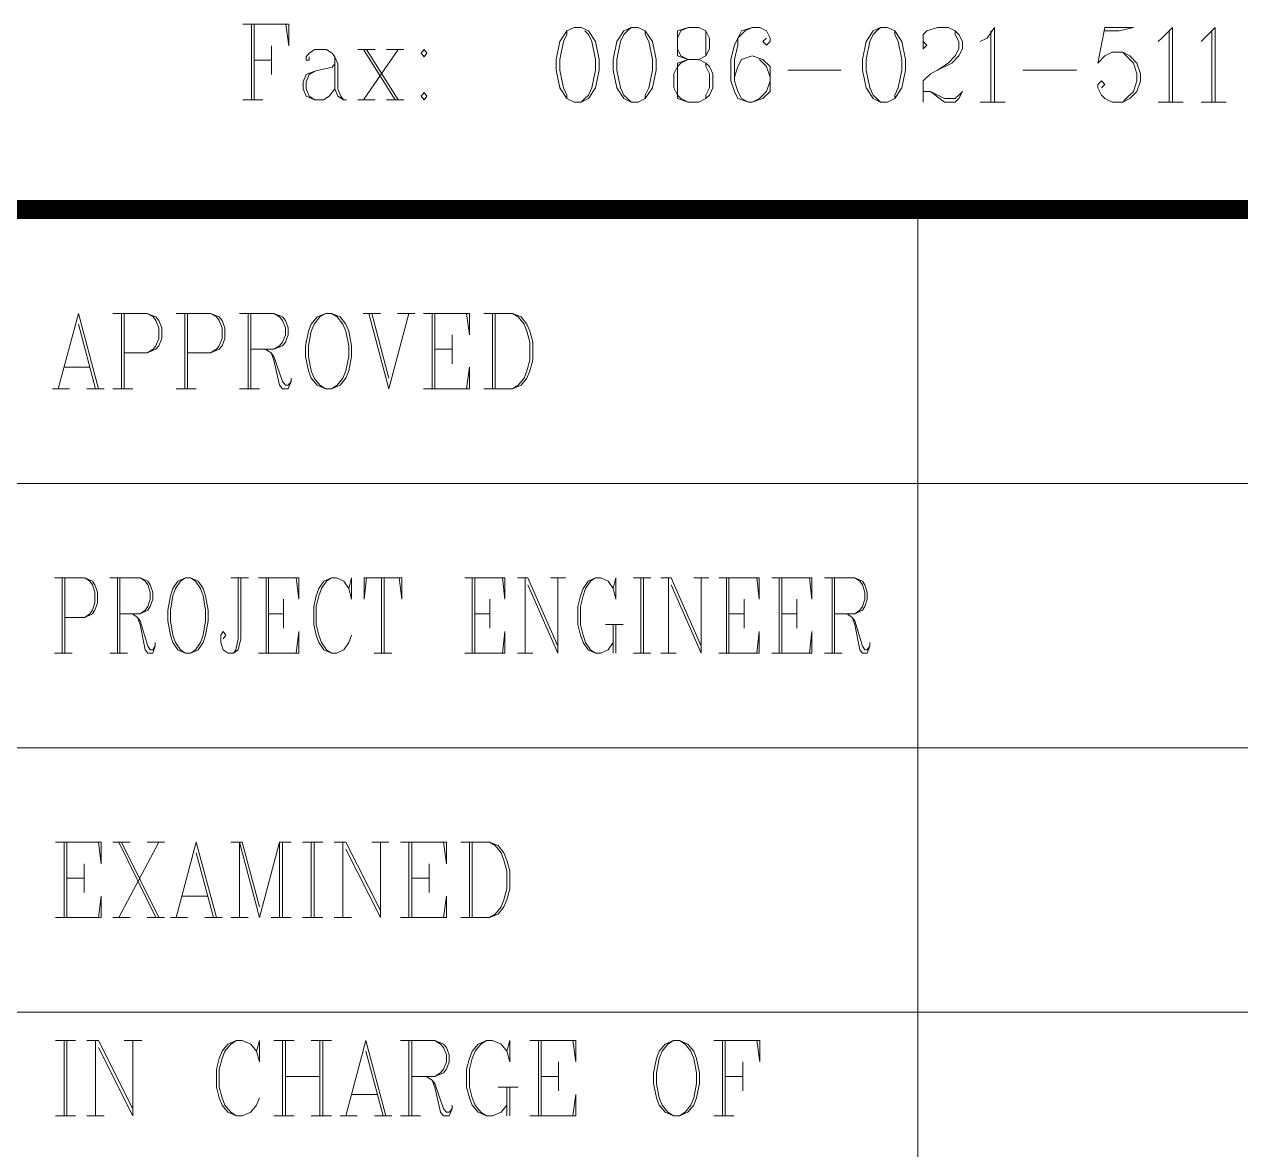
# Model space of a CAD drawing. Extents: x 1332633 to 1595679, y 264824 to 640777.
# Drawn here: x 1410067 to 1413288, y 282436 to 285415 of the extents above; entities that cross this region are included whole.
import ezdxf
from ezdxf.enums import TextEntityAlignment as Align

# ---------------------------------------------------------------- set-up
doc = ezdxf.new("R2010")
doc.units = 0
doc.header["$LTSCALE"] = 1000
doc.header["$MEASUREMENT"] = 0
doc.layers.get('0').update_dxf_attribs({"linetype": 'CONTINUOUS'})
doc.layers.add('_公共_图框', color=4, linetype='CONTINUOUS', lineweight=5)
doc.layers.add('hatch', color=251, linetype='CONTINUOUS')
doc.styles.add('图框文字', font='SIMKAI.TTF')

# ---------------------------------------------------------------- blocks, each defined once
blk = doc.blocks.new('tk22')
at = {"color": 4, "lineweight": 0}
for points in [[(-5110.5, 18107.3), (-5129.4, 18097.9), (-5148.3, 18069.6), (-5157.7, 18022.4), (-5157.7, 17994.1), (-5148.3, 17947), (-5129.4, 17918.7), (-5110.5, 17909.2), (-5091.7, 17909.2), (-5072.8, 17918.7), (-5053.9, 17947), (-5044.5, 17994.1), (-5044.5, 18022.4), (-5053.9, 18069.6), (-5072.8, 18097.9), (-5091.7, 18107.3), (-5110.5, 18107.3), (-5129.4, 18097.9), (-5129.4, 18088.5), (-5138.8, 18069.6), (-5148.3, 18022.4), (-5148.3, 17994.1), (-5138.8, 17947), (-5129.4, 17928.1), (-5129.4, 17918.7), (-5110.5, 17909.2)], [(-4959.6, 18107.3), (-4978.5, 18097.9), (-4997.3, 18069.6), (-5006.8, 18022.4), (-5006.8, 17994.1), (-4997.3, 17947), (-4978.5, 17918.7), (-4959.6, 17909.2), (-4940.7, 17909.2), (-4921.9, 17918.7), (-4903, 17947), (-4893.6, 17994.1), (-4893.6, 18022.4), (-4903, 18069.6), (-4921.9, 18097.9), (-4940.7, 18107.3), (-4959.6, 18107.3), (-4969, 18097.9), (-4978.5, 18088.5), (-4987.9, 18069.6), (-4997.3, 18022.4), (-4997.3, 17994.1), (-4987.9, 17947), (-4978.5, 17928.1), (-4969, 17918.7), (-4959.6, 17909.2)], [(-4808.7, 18107.3), (-4837, 18097.9), (-4837, 18079), (-4837, 18050.7), (-4837, 18031.9), (-4808.7, 18022.4), (-4780.4, 18022.4), (-4761.5, 18031.9), (-4752.1, 18050.7), (-4752.1, 18079), (-4761.5, 18097.9), (-4780.4, 18107.3), (-4808.7, 18107.3), (-4827.6, 18097.9), (-4837, 18079), (-4837, 18050.7), (-4827.6, 18031.9), (-4808.7, 18022.4)], [(-4780.4, 18022.4), (-4761.5, 18031.9), (-4761.5, 18050.7), (-4761.5, 18079), (-4761.5, 18097.9), (-4780.4, 18107.3)], [(-4601.2, 18079), (-4610.6, 18069.6), (-4601.2, 18060.2), (-4591.7, 18069.6), (-4591.7, 18079), (-4601.2, 18097.9), (-4620, 18107.3), (-4638.9, 18107.3), (-4667.2, 18097.9), (-4676.6, 18079), (-4686.1, 18060.2), (-4695.5, 18022.4), (-4695.5, 17965.8), (-4686.1, 17937.5), (-4676.6, 17918.7), (-4648.3, 17909.2), (-4638.9, 17909.2), (-4610.6, 17918.7), (-4591.7, 17937.5), (-4591.7, 17965.8), (-4591.7, 17975.3), (-4591.7, 18003.6), (-4610.6, 18022.4), (-4638.9, 18031.9), (-4667.2, 18022.4), (-4676.6, 18003.6), (-4686.1, 17975.3)], [(-4638.9, 18107.3), (-4657.8, 18097.9), (-4676.6, 18079), (-4676.6, 18060.2), (-4686.1, 18022.4), (-4686.1, 17965.8), (-4676.6, 17937.5), (-4667.2, 17918.7), (-4648.3, 17909.2)], [(-4299.3, 18107.3), (-4318.2, 18097.9), (-4337, 18069.6), (-4346.5, 18022.4), (-4346.5, 17994.1), (-4337, 17947), (-4318.2, 17918.7), (-4299.3, 17909.2), (-4280.4, 17909.2), (-4261.6, 17918.7), (-4242.7, 17947), (-4233.3, 17994.1), (-4233.3, 18022.4), (-4242.7, 18069.6), (-4261.6, 18097.9), (-4280.4, 18107.3), (-4299.3, 18107.3), (-4308.7, 18097.9), (-4318.2, 18088.5), (-4327.6, 18069.6), (-4337, 18022.4), (-4337, 17994.1), (-4327.6, 17947), (-4318.2, 17928.1), (-4308.7, 17918.7), (-4299.3, 17909.2)], [(-4186.1, 18069.6), (-4176.7, 18060.2), (-4186.1, 18050.7), (-4186.1, 18060.2), (-4186.1, 18069.6), (-4186.1, 18088.5), (-4176.7, 18097.9), (-4148.4, 18107.3), (-4120.1, 18107.3), (-4101.2, 18097.9), (-4091.8, 18088.5), (-4082.3, 18069.6), (-4082.3, 18050.7), (-4091.8, 18031.9), (-4110.6, 18013), (-4148.4, 17994.1), (-4167.2, 17984.7), (-4186.1, 17965.8), (-4186.1, 17937.5), (-4186.1, 17909.2)], [(-4120.1, 18107.3), (-4101.2, 18097.9), (-4101.2, 18088.5), (-4091.8, 18069.6), (-4091.8, 18050.7), (-4101.2, 18031.9), (-4120.1, 18013), (-4148.4, 17994.1)], [(-4035.2, 18069.6), (-4016.3, 18079), (-3997.4, 18107.3), (-3997.4, 17909.2)], [(-3705, 18107.3), (-3723.9, 18013), (-3705, 18031.9), (-3686.1, 18041.3), (-3657.8, 18041.3), (-3639, 18031.9), (-3620.1, 18013), (-3610.7, 17984.7), (-3610.7, 17965.8), (-3620.1, 17937.5), (-3639, 17918.7), (-3657.8, 17909.2), (-3686.1, 17909.2), (-3705, 17918.7), (-3714.4, 17928.1), (-3723.9, 17947), (-3723.9, 17956.4), (-3714.4, 17965.8), (-3705, 17956.4), (-3714.4, 17947)], [(-3705, 18097.9), (-3667.3, 18097.9), (-3629.5, 18107.3)], [(-3705, 18107.3), (-3629.5, 18107.3)], [(-3563.5, 18069.6), (-3554.1, 18079), (-3525.8, 18107.3), (-3525.8, 17909.2)], [(-3450.3, 18069.6), (-3440.9, 18079), (-3412.6, 18107.3), (-3412.6, 17909.2)], [(-5091.7, 17909.2), (-5082.2, 17918.7), (-5072.8, 17928.1), (-5063.4, 17947), (-5053.9, 17994.1), (-5053.9, 18022.4), (-5063.4, 18069.6), (-5072.8, 18088.5), (-5082.2, 18097.9)], [(-4940.7, 17909.2), (-4921.9, 17918.7), (-4921.9, 17928.1), (-4912.5, 17947), (-4903, 17994.1), (-4903, 18022.4), (-4912.5, 18069.6), (-4921.9, 18088.5), (-4921.9, 18097.9)], [(-4280.4, 17909.2), (-4261.6, 17918.7), (-4261.6, 17928.1), (-4252.1, 17947), (-4242.7, 17994.1), (-4242.7, 18022.4), (-4252.1, 18069.6), (-4261.6, 18088.5), (-4261.6, 18097.9)], [(-4006.9, 18097.9), (-4006.9, 17909.2)], [(-3535.2, 18097.9), (-3535.2, 17909.2)], [(-3422, 18097.9), (-3422, 17909.2)], [(-3657.8, 18041.3), (-3648.4, 18031.9), (-3629.5, 18013), (-3620.1, 17984.7), (-3620.1, 17965.8), (-3629.5, 17937.5), (-3648.4, 17918.7), (-3657.8, 17909.2)], [(-4808.7, 18022.4), (-4837, 18013), (-4837, 18003.6), (-4846.4, 17984.7), (-4846.4, 17947), (-4837, 17928.1), (-4837, 17918.7), (-4808.7, 17909.2), (-4780.4, 17909.2), (-4761.5, 17918.7), (-4752.1, 17928.1), (-4742.7, 17947), (-4742.7, 17984.7), (-4752.1, 18003.6), (-4761.5, 18013), (-4780.4, 18022.4)], [(-4808.7, 18022.4), (-4827.6, 18013), (-4837, 18003.6), (-4837, 17984.7), (-4837, 17947), (-4837, 17928.1), (-4827.6, 17918.7), (-4808.7, 17909.2)], [(-4780.4, 17909.2), (-4761.5, 17918.7), (-4761.5, 17928.1), (-4752.1, 17947), (-4752.1, 17984.7), (-4761.5, 18003.6), (-4761.5, 18013)], [(-4638.9, 17909.2), (-4620, 17918.7), (-4601.2, 17937.5), (-4591.7, 17965.8), (-4591.7, 17975.3), (-4601.2, 18003.6), (-4620, 18022.4)], [(-4544.6, 17994.1), (-4403.1, 17994.1)], [(-3922, 17994.1), (-3780.5, 17994.1)], [(-4186.1, 17928.1), (-4186.1, 17937.5), (-4167.2, 17937.5), (-4129.5, 17918.7), (-4101.2, 17918.7), (-4091.8, 17928.1), (-4082.3, 17937.5)], [(-4167.2, 17937.5), (-4129.5, 17909.2), (-4101.2, 17909.2), (-4091.8, 17918.7), (-4082.3, 17937.5)], [(-4035.2, 17909.2), (-3969.1, 17909.2)], [(-3563.5, 17909.2), (-3497.5, 17909.2)], [(-3450.3, 17909.2), (-3384.3, 17909.2)]]:
    blk.add_lwpolyline(points, dxfattribs=at)
at = {"layer": '_公共_图框'}
for p, q in [((-5987.5, 18115.4), (-5865.9, 18115.4)), ((-5964.6, 18115.4), (-5964.6, 17915.8)), ((-5957.3, 18115.4), (-5957.3, 17915.8)), ((-5865.9, 18058.2), (-5873.6, 18115.4)), ((-5865.9, 18115.4), (-5865.9, 18058.2)), ((-5911.6, 18058.2), (-5911.6, 17982.4)), ((-5820.1, 18029.7), (-5812.3, 18039.5)), ((-5812.3, 18039.5), (-5797.2, 18048.9)), ((-5797.2, 18048.9), (-5766.6, 18048.9)), ((-5766.6, 18048.9), (-5751.5, 18039.5)), ((-5751.5, 18039.5), (-5744.2, 18029.7)), ((-5682.9, 18048.9), (-5637.1, 18048.9)), ((-5667.8, 18048.9), (-5584.1, 17915.8)), ((-5576.3, 18048.9), (-5667.8, 17915.8)), ((-5660, 18048.9), (-5576.3, 17915.8)), ((-5607, 18048.9), (-5561.2, 18048.9)), ((-5507.7, 18048.9), (-5515.5, 18039.5)), ((-5515.5, 18039.5), (-5507.7, 18029.7)), ((-5507.7, 18048.9), (-5507.7, 18048.9)), ((-5500.4, 18039.5), (-5507.7, 18048.9)), ((-5507.7, 18029.7), (-5500.4, 18039.5)), ((-5957.3, 18020.3), (-5911.6, 18020.3)), ((-5820.1, 18020.3), (-5820.1, 18029.7)), ((-5812.3, 18020.3), (-5820.1, 18020.3)), ((-5812.3, 18029.7), (-5812.3, 18020.3)), ((-5744.2, 18010.9), (-5751.5, 18001.6)), ((-5744.2, 18029.7), (-5736.4, 18010.9)), ((-5744.2, 18029.7), (-5744.2, 17944.4)), ((-5736.4, 18010.9), (-5736.4, 17944.4)), ((-5820.1, 17982.4), (-5827.9, 17963.1)), ((-5797.2, 17991.7), (-5820.1, 17982.4)), ((-5812.3, 17982.4), (-5820.1, 17963.1)), ((-5797.2, 17991.7), (-5812.3, 17982.4)), ((-5751.5, 18001.6), (-5797.2, 17991.7)), ((-5827.9, 17963.1), (-5827.9, 17944.4)), ((-5827.9, 17944.4), (-5820.1, 17925.2)), ((-5820.1, 17963.1), (-5820.1, 17944.4)), ((-5820.1, 17944.4), (-5812.3, 17925.2)), ((-5759.3, 17925.2), (-5744.2, 17944.4)), ((-5744.2, 17944.4), (-5736.4, 17925.2)), ((-5736.4, 17944.4), (-5728.6, 17925.2)), ((-5987.5, 17915.8), (-5934.5, 17915.8)), ((-5820.1, 17925.2), (-5797.2, 17915.8)), ((-5812.3, 17925.2), (-5797.2, 17915.8)), ((-5797.2, 17915.8), (-5774.4, 17915.8)), ((-5774.4, 17915.8), (-5759.3, 17925.2)), ((-5736.4, 17925.2), (-5721.3, 17915.8)), ((-5728.6, 17925.2), (-5721.3, 17915.8)), ((-5721.3, 17915.8), (-5713.5, 17915.8)), ((-5682.9, 17915.8), (-5637.1, 17915.8)), ((-5607, 17915.8), (-5561.2, 17915.8)), ((-5507.7, 17934.5), (-5515.5, 17925.2)), ((-5515.5, 17925.2), (-5507.7, 17915.8)), ((-5507.7, 17934.5), (-5507.7, 17934.5)), ((-5500.4, 17925.2), (-5507.7, 17934.5)), ((-5507.7, 17915.8), (-5500.4, 17925.2)), ((-4200, 17625), (-4200, 12675)), ((-6476.4, 17150.3), (-6423.2, 17350.1)), ((-6423.2, 17350.1), (-6370, 17150.3)), ((-6331.7, 17350.1), (-6240.6, 17350.1)), ((-6309.1, 17350.1), (-6309.1, 17150.3)), ((-6301.5, 17350.1), (-6301.5, 17150.3)), ((-6240.6, 17350.1), (-6217.6, 17340.6)), ((-6240.6, 17350.1), (-6225.3, 17340.6)), ((-6225.3, 17340.6), (-6217.6, 17331.4)), ((-6217.6, 17340.6), (-6210, 17331.4)), ((-6217.6, 17331.4), (-6210, 17312.2)), ((-6210, 17331.4), (-6202.3, 17312.2)), ((-6164.4, 17350.1), (-6072.9, 17350.1)), ((-6141.5, 17350.1), (-6141.5, 17150.3)), ((-6133.8, 17350.1), (-6133.8, 17150.3)), ((-6072.9, 17350.1), (-6050, 17340.6)), ((-6072.9, 17350.1), (-6057.6, 17340.6)), ((-6057.6, 17340.6), (-6050, 17331.4)), ((-6050, 17340.6), (-6042.3, 17331.4)), ((-6050, 17331.4), (-6042.3, 17312.2)), ((-6042.3, 17331.4), (-6035, 17312.2)), ((-5996.8, 17350.1), (-5905.3, 17350.1)), ((-5973.8, 17350.1), (-5973.8, 17150.3)), ((-5966.5, 17350.1), (-5966.5, 17150.3)), ((-5905.3, 17350.1), (-5882.7, 17340.6)), ((-5905.3, 17350.1), (-5890.3, 17340.6)), ((-5890.3, 17340.6), (-5882.7, 17331.4)), ((-5882.7, 17340.6), (-5875, 17331.4)), ((-5882.7, 17331.4), (-5875, 17312.2)), ((-5875, 17331.4), (-5867.4, 17312.2)), ((-5791.2, 17340.6), (-5806.5, 17321.8)), ((-5783.5, 17340.6), (-5798.8, 17321.8)), ((-5768.2, 17350.1), (-5791.2, 17340.6)), ((-5768.2, 17350.1), (-5783.5, 17340.6)), ((-5753.3, 17350.1), (-5768.2, 17350.1)), ((-5730.3, 17340.6), (-5753.3, 17350.1)), ((-5738, 17340.6), (-5753.3, 17350.1)), ((-5722.7, 17321.8), (-5738, 17340.6)), ((-5715, 17321.8), (-5730.3, 17340.6)), ((-5669.4, 17350.1), (-5623.5, 17350.1)), ((-5654.1, 17350.1), (-5600.9, 17150.3)), ((-5646.5, 17350.1), (-5600.9, 17179)), ((-5547.7, 17350.1), (-5600.9, 17150.3)), ((-5577.9, 17350.1), (-5532.4, 17350.1)), ((-5509.4, 17350.1), (-5387.7, 17350.1)), ((-5486.5, 17350.1), (-5486.5, 17150.3)), ((-5479.2, 17350.1), (-5479.2, 17150.3)), ((-5387.7, 17293.1), (-5395.3, 17350.1)), ((-5387.7, 17350.1), (-5387.7, 17293.1)), ((-5349.4, 17350.1), (-5273.6, 17350.1)), ((-5326.8, 17350.1), (-5326.8, 17150.3)), ((-5319.2, 17350.1), (-5319.2, 17150.3)), ((-5273.6, 17350.1), (-5250.6, 17340.6)), ((-5273.6, 17350.1), (-5258.3, 17340.6)), ((-5258.3, 17340.6), (-5243, 17321.8)), ((-5250.6, 17340.6), (-5235.3, 17321.8)), ((-6423.2, 17321.8), (-6377.7, 17150.3)), ((-6210, 17312.2), (-6210, 17283.5)), ((-6202.3, 17312.2), (-6202.3, 17283.5)), ((-6042.3, 17312.2), (-6042.3, 17283.5)), ((-6035, 17312.2), (-6035, 17283.5)), ((-5875, 17312.2), (-5875, 17293.1)), ((-5867.4, 17312.2), (-5867.4, 17293.1)), ((-5814.2, 17302.7), (-5821.8, 17264.4)), ((-5806.5, 17321.8), (-5814.2, 17302.7)), ((-5806.5, 17302.7), (-5814.2, 17264.4)), ((-5798.8, 17321.8), (-5806.5, 17302.7)), ((-5715, 17302.7), (-5722.7, 17321.8)), ((-5707.3, 17302.7), (-5715, 17321.8)), ((-5707.3, 17264.4), (-5715, 17302.7)), ((-5699.7, 17264.4), (-5707.3, 17302.7)), ((-5243, 17321.8), (-5235.3, 17302.7)), ((-5235.3, 17321.8), (-5227.7, 17302.7)), ((-5235.3, 17302.7), (-5227.7, 17274)), ((-5227.7, 17302.7), (-5220, 17274)), ((-6217.6, 17264.4), (-6225.3, 17255.2)), ((-6210, 17283.5), (-6217.6, 17264.4)), ((-6210, 17264.4), (-6217.6, 17255.2)), ((-6202.3, 17283.5), (-6210, 17264.4)), ((-6050, 17264.4), (-6057.6, 17255.2)), ((-6042.3, 17283.5), (-6050, 17264.4)), ((-6042.3, 17264.4), (-6050, 17255.2)), ((-6035, 17283.5), (-6042.3, 17264.4)), ((-5882.7, 17264.4), (-5905.3, 17255.2)), ((-5890.3, 17264.4), (-5905.3, 17255.2)), ((-5882.7, 17274), (-5890.3, 17264.4)), ((-5875, 17293.1), (-5882.7, 17274)), ((-5875, 17274), (-5882.7, 17264.4)), ((-5867.4, 17293.1), (-5875, 17274)), ((-5821.8, 17264.4), (-5821.8, 17236.1)), ((-5814.2, 17264.4), (-5814.2, 17236.1)), ((-5707.3, 17236.1), (-5707.3, 17264.4)), ((-5699.7, 17236.1), (-5699.7, 17264.4)), ((-5433.2, 17293.1), (-5433.2, 17216.9)), ((-5227.7, 17274), (-5227.7, 17226.5)), ((-5220, 17274), (-5220, 17226.5)), ((-6240.6, 17245.6), (-6301.5, 17245.6)), ((-6217.6, 17255.2), (-6240.6, 17245.6)), ((-6225.3, 17255.2), (-6240.6, 17245.6)), ((-6072.9, 17245.6), (-6133.8, 17245.6)), ((-6050, 17255.2), (-6072.9, 17245.6)), ((-6057.6, 17255.2), (-6072.9, 17245.6)), ((-5905.3, 17255.2), (-5966.5, 17255.2)), ((-5928.2, 17255.2), (-5912.9, 17245.6)), ((-5912.9, 17245.6), (-5905.3, 17236.1)), ((-5912.9, 17245.6), (-5905.3, 17226.5)), ((-5905.3, 17236.1), (-5882.7, 17169.4)), ((-5821.8, 17236.1), (-5814.2, 17197.8)), ((-5814.2, 17236.1), (-5806.5, 17197.8)), ((-5715, 17197.8), (-5707.3, 17236.1)), ((-5707.3, 17197.8), (-5699.7, 17236.1)), ((-5479.2, 17255.2), (-5433.2, 17255.2)), ((-6461.1, 17207.3), (-6392.6, 17207.3)), ((-5905.3, 17226.5), (-5890.3, 17159.9)), ((-5387.7, 17207.3), (-5395.3, 17150.3)), ((-5387.7, 17150.3), (-5387.7, 17207.3)), ((-5227.7, 17226.5), (-5235.3, 17197.8)), ((-5220, 17226.5), (-5227.7, 17197.8)), ((-5882.7, 17169.4), (-5875, 17159.9)), ((-5867.4, 17159.9), (-5859.7, 17169.4)), ((-5867.4, 17150.3), (-5859.7, 17169.4)), ((-5859.7, 17169.4), (-5859.7, 17179)), ((-5814.2, 17197.8), (-5806.5, 17179)), ((-5806.5, 17197.8), (-5798.8, 17179)), ((-5806.5, 17179), (-5791.2, 17159.9)), ((-5798.8, 17179), (-5783.5, 17159.9)), ((-5738, 17159.9), (-5722.7, 17179)), ((-5730.3, 17159.9), (-5715, 17179)), ((-5722.7, 17179), (-5715, 17197.8)), ((-5715, 17179), (-5707.3, 17197.8)), ((-5243, 17179), (-5258.3, 17159.9)), ((-5235.3, 17179), (-5250.6, 17159.9)), ((-5235.3, 17197.8), (-5243, 17179)), ((-5227.7, 17197.8), (-5235.3, 17179)), ((-6491.7, 17150.3), (-6446.2, 17150.3)), ((-6400.3, 17150.3), (-6354.7, 17150.3)), ((-6331.7, 17150.3), (-6278.5, 17150.3)), ((-6164.4, 17150.3), (-6110.8, 17150.3)), ((-5996.8, 17150.3), (-5943.5, 17150.3)), ((-5890.3, 17159.9), (-5882.7, 17150.3)), ((-5882.7, 17150.3), (-5867.4, 17150.3)), ((-5875, 17159.9), (-5867.4, 17159.9)), ((-5791.2, 17159.9), (-5768.2, 17150.3)), ((-5783.5, 17159.9), (-5768.2, 17150.3)), ((-5768.2, 17150.3), (-5753.3, 17150.3)), ((-5753.3, 17150.3), (-5730.3, 17159.9)), ((-5753.3, 17150.3), (-5738, 17159.9)), ((-5509.4, 17150.3), (-5387.7, 17150.3)), ((-5273.6, 17150.3), (-5349.4, 17150.3)), ((-5250.6, 17159.9), (-5273.6, 17150.3)), ((-5258.3, 17159.9), (-5273.6, 17150.3)), ((-9000, 16900), (-1000, 16900)), ((-6486, 16650.3), (-6406, 16650.3)), ((-6466.1, 16650.3), (-6466.1, 16450.1)), ((-6459.2, 16650.3), (-6459.2, 16450.1)), ((-6406, 16650.3), (-6386.1, 16640.8)), ((-6406, 16650.3), (-6392.6, 16640.8)), ((-6392.6, 16640.8), (-6386.1, 16631.2)), ((-6386.1, 16640.8), (-6379.6, 16631.2)), ((-6386.1, 16631.2), (-6379.6, 16612.1)), ((-6379.6, 16631.2), (-6372.7, 16612.1)), ((-6339.4, 16650.3), (-6259.4, 16650.3)), ((-6319.5, 16650.3), (-6319.5, 16450.1)), ((-6313, 16650.3), (-6313, 16450.1)), ((-6259.4, 16650.3), (-6239.5, 16640.8)), ((-6259.4, 16650.3), (-6246, 16640.8)), ((-6246, 16640.8), (-6239.5, 16631.2)), ((-6239.5, 16640.8), (-6233, 16631.2)), ((-6239.5, 16631.2), (-6233, 16612.1)), ((-6233, 16631.2), (-6226.1, 16612.1)), ((-6172.9, 16621.6), (-6179.4, 16602.5)), ((-6159.5, 16640.8), (-6172.9, 16621.6)), ((-6166.3, 16621.6), (-6172.9, 16602.5)), ((-6152.9, 16640.8), (-6166.3, 16621.6)), ((-6139.6, 16650.3), (-6159.5, 16640.8)), ((-6139.6, 16650.3), (-6152.9, 16640.8)), ((-6126.2, 16650.3), (-6139.6, 16650.3)), ((-6106.2, 16640.8), (-6126.2, 16650.3)), ((-6112.8, 16640.8), (-6126.2, 16650.3)), ((-6099.7, 16621.6), (-6112.8, 16640.8)), ((-6092.8, 16621.6), (-6106.2, 16640.8)), ((-6092.8, 16602.5), (-6099.7, 16621.6)), ((-6086.3, 16602.5), (-6092.8, 16621.6)), ((-6019.7, 16650.3), (-5973, 16650.3)), ((-5999.8, 16650.3), (-5999.8, 16488.4)), ((-5992.9, 16650.3), (-5992.9, 16488.4)), ((-5946.2, 16650.3), (-5839.8, 16650.3)), ((-5926.3, 16650.3), (-5926.3, 16450.1)), ((-5919.8, 16650.3), (-5919.8, 16450.1)), ((-5839.8, 16593.3), (-5846.3, 16650.3)), ((-5839.8, 16650.3), (-5839.8, 16593.3)), ((-5786.6, 16621.6), (-5793.1, 16602.5)), ((-5773.2, 16640.8), (-5786.6, 16621.6)), ((-5779.7, 16621.6), (-5786.6, 16602.5)), ((-5766.3, 16640.8), (-5779.7, 16621.6)), ((-5753.3, 16650.3), (-5773.2, 16640.8)), ((-5753.3, 16650.3), (-5766.3, 16640.8)), ((-5739.9, 16650.3), (-5753.3, 16650.3)), ((-5720, 16640.8), (-5739.9, 16650.3)), ((-5706.6, 16621.6), (-5720, 16640.8)), ((-5699.7, 16650.3), (-5706.6, 16621.6)), ((-5706.6, 16621.6), (-5699.7, 16593.3)), ((-5699.7, 16593.3), (-5699.7, 16650.3)), ((-5666.4, 16650.3), (-5566.5, 16650.3)), ((-5666.4, 16593.3), (-5666.4, 16650.3)), ((-5659.9, 16650.3), (-5666.4, 16593.3)), ((-5620.1, 16650.3), (-5620.1, 16450.1)), ((-5613.2, 16650.3), (-5613.2, 16450.1)), ((-5566.5, 16593.3), (-5573.4, 16650.3)), ((-5566.5, 16650.3), (-5566.5, 16593.3)), ((-5399.9, 16650.3), (-5293.5, 16650.3)), ((-5380, 16650.3), (-5380, 16450.1)), ((-5373.5, 16650.3), (-5373.5, 16450.1)), ((-5293.5, 16593.3), (-5300, 16650.3)), ((-5293.5, 16650.3), (-5293.5, 16593.3)), ((-5260.2, 16650.3), (-5233.4, 16650.3)), ((-5240.3, 16650.3), (-5240.3, 16450.1)), ((-5233.4, 16650.3), (-5153.4, 16469.3)), ((-5233.4, 16631.2), (-5153.4, 16450.1)), ((-5173.3, 16650.3), (-5133.5, 16650.3)), ((-5153.4, 16450.1), (-5153.4, 16650.3)), ((-5086.8, 16621.6), (-5093.7, 16602.5)), ((-5073.4, 16640.8), (-5086.8, 16621.6)), ((-5080.3, 16621.6), (-5086.8, 16602.5)), ((-5066.9, 16640.8), (-5080.3, 16621.6)), ((-5053.5, 16650.3), (-5073.4, 16640.8)), ((-5053.5, 16650.3), (-5066.9, 16640.8)), ((-5040.1, 16650.3), (-5053.5, 16650.3)), ((-5020.2, 16640.8), (-5040.1, 16650.3)), ((-5006.8, 16621.6), (-5020.2, 16640.8)), ((-5000.3, 16650.3), (-5006.8, 16621.6)), ((-5006.8, 16621.6), (-5000.3, 16593.3)), ((-5000.3, 16593.3), (-5000.3, 16650.3)), ((-4953.6, 16650.3), (-4906.9, 16650.3)), ((-4933.7, 16650.3), (-4933.7, 16450.1)), ((-4927.1, 16650.3), (-4927.1, 16450.1)), ((-4880.4, 16650.3), (-4853.6, 16650.3)), ((-4860.5, 16650.3), (-4860.5, 16450.1)), ((-4853.6, 16650.3), (-4773.6, 16469.3)), ((-4853.6, 16631.2), (-4773.6, 16450.1)), ((-4793.5, 16650.3), (-4753.7, 16650.3)), ((-4773.6, 16450.1), (-4773.6, 16650.3)), ((-4726.9, 16650.3), (-4620.5, 16650.3)), ((-4707, 16650.3), (-4707, 16450.1)), ((-4700.5, 16650.3), (-4700.5, 16450.1)), ((-4620.5, 16593.3), (-4627, 16650.3)), ((-4620.5, 16650.3), (-4620.5, 16593.3)), ((-4587.2, 16650.3), (-4480.8, 16650.3)), ((-4567.3, 16650.3), (-4567.3, 16450.1)), ((-4560.4, 16650.3), (-4560.4, 16450.1)), ((-4480.8, 16593.3), (-4487.3, 16650.3)), ((-4480.8, 16650.3), (-4480.8, 16593.3)), ((-4447.1, 16650.3), (-4367.5, 16650.3)), ((-4427.2, 16650.3), (-4427.2, 16450.1)), ((-4420.7, 16650.3), (-4420.7, 16450.1)), ((-4367.5, 16650.3), (-4347.2, 16640.8)), ((-4367.5, 16650.3), (-4354.1, 16640.8)), ((-4354.1, 16640.8), (-4347.2, 16631.2)), ((-4347.2, 16640.8), (-4340.7, 16631.2)), ((-4347.2, 16631.2), (-4340.7, 16612.1)), ((-4340.7, 16631.2), (-4334.2, 16612.1)), ((-6379.6, 16612.1), (-6379.6, 16583.7)), ((-6372.7, 16612.1), (-6372.7, 16583.7)), ((-6233, 16593.3), (-6239.5, 16574.2)), ((-6233, 16612.1), (-6233, 16593.3)), ((-6226.1, 16593.3), (-6233, 16574.2)), ((-6226.1, 16612.1), (-6226.1, 16593.3)), ((-6179.4, 16602.5), (-6186.3, 16564.6)), ((-6172.9, 16602.5), (-6179.4, 16564.6)), ((-6086.3, 16564.6), (-6092.8, 16602.5)), ((-6079.4, 16564.6), (-6086.3, 16602.5)), ((-5879.6, 16593.3), (-5879.6, 16517.1)), ((-5793.1, 16602.5), (-5799.6, 16574.2)), ((-5786.6, 16602.5), (-5793.1, 16574.2)), ((-5333.3, 16593.3), (-5333.3, 16517.1)), ((-5093.7, 16602.5), (-5100.2, 16574.2)), ((-5086.8, 16602.5), (-5093.7, 16574.2)), ((-4660.3, 16593.3), (-4660.3, 16517.1)), ((-4520.6, 16593.3), (-4520.6, 16517.1)), ((-4340.7, 16593.3), (-4347.2, 16574.2)), ((-4340.7, 16612.1), (-4340.7, 16593.3)), ((-4334.2, 16593.3), (-4340.7, 16574.2)), ((-4334.2, 16612.1), (-4334.2, 16593.3)), ((-6386.1, 16555), (-6406, 16545.4)), ((-6392.6, 16555), (-6406, 16545.4)), ((-6386.1, 16564.6), (-6392.6, 16555)), ((-6379.6, 16583.7), (-6386.1, 16564.6)), ((-6379.6, 16564.6), (-6386.1, 16555)), ((-6372.7, 16583.7), (-6379.6, 16564.6)), ((-6259.4, 16555), (-6313, 16555)), ((-6279.7, 16555), (-6266.3, 16545.4)), ((-6239.5, 16564.6), (-6259.4, 16555)), ((-6246, 16564.6), (-6259.4, 16555)), ((-6239.5, 16574.2), (-6246, 16564.6)), ((-6233, 16574.2), (-6239.5, 16564.6)), ((-6186.3, 16564.6), (-6186.3, 16535.9)), ((-6179.4, 16564.6), (-6179.4, 16535.9)), ((-6086.3, 16535.9), (-6086.3, 16564.6)), ((-6079.4, 16535.9), (-6079.4, 16564.6)), ((-5919.8, 16555), (-5879.6, 16555)), ((-5799.6, 16574.2), (-5799.6, 16526.3)), ((-5793.1, 16574.2), (-5793.1, 16526.3)), ((-5373.5, 16555), (-5333.3, 16555)), ((-5100.2, 16574.2), (-5100.2, 16526.3)), ((-5093.7, 16574.2), (-5093.7, 16526.3)), ((-4700.5, 16555), (-4660.3, 16555)), ((-4560.4, 16555), (-4520.6, 16555)), ((-4367.5, 16555), (-4420.7, 16555)), ((-4387.4, 16555), (-4374, 16545.4)), ((-4347.2, 16564.6), (-4367.5, 16555)), ((-4354.1, 16564.6), (-4367.5, 16555)), ((-4347.2, 16574.2), (-4354.1, 16564.6)), ((-4340.7, 16574.2), (-4347.2, 16564.6)), ((-6406, 16545.4), (-6459.2, 16545.4)), ((-6266.3, 16545.4), (-6259.4, 16535.9)), ((-6266.3, 16545.4), (-6259.4, 16526.3)), ((-6259.4, 16535.9), (-6239.5, 16469.3)), ((-6259.4, 16526.3), (-6246, 16459.7)), ((-6186.3, 16535.9), (-6179.4, 16498)), ((-6179.4, 16535.9), (-6172.9, 16498)), ((-6092.8, 16498), (-6086.3, 16535.9)), ((-6086.3, 16498), (-6079.4, 16535.9)), ((-5799.6, 16526.3), (-5793.1, 16498)), ((-5793.1, 16526.3), (-5786.6, 16498)), ((-5100.2, 16526.3), (-5093.7, 16498)), ((-5093.7, 16526.3), (-5086.8, 16498)), ((-5027.1, 16526.3), (-4980.4, 16526.3)), ((-5006.8, 16526.3), (-5006.8, 16450.1)), ((-5000.3, 16526.3), (-5000.3, 16450.1)), ((-4374, 16545.4), (-4367.5, 16535.9)), ((-4374, 16545.4), (-4367.5, 16526.3)), ((-4367.5, 16535.9), (-4347.2, 16469.3)), ((-4367.5, 16526.3), (-4354.1, 16459.7)), ((-6179.4, 16498), (-6172.9, 16478.8)), ((-6172.9, 16498), (-6166.3, 16478.8)), ((-6099.7, 16478.8), (-6092.8, 16498)), ((-6092.8, 16478.8), (-6086.3, 16498)), ((-6046.1, 16498), (-6039.6, 16507.5)), ((-6046.1, 16478.8), (-6046.1, 16498)), ((-6039.6, 16507.5), (-6033.1, 16498)), ((-6033.1, 16498), (-6039.6, 16488.4)), ((-5839.8, 16507.5), (-5846.3, 16450.1)), ((-5839.8, 16450.1), (-5839.8, 16507.5)), ((-5793.1, 16498), (-5786.6, 16478.8)), ((-5786.6, 16498), (-5779.7, 16478.8)), ((-5706.6, 16478.8), (-5699.7, 16498)), ((-5293.5, 16507.5), (-5300, 16450.1)), ((-5293.5, 16450.1), (-5293.5, 16507.5)), ((-5093.7, 16498), (-5086.8, 16478.8)), ((-5086.8, 16498), (-5080.3, 16478.8)), ((-4620.5, 16507.5), (-4627, 16450.1)), ((-4620.5, 16450.1), (-4620.5, 16507.5)), ((-4480.8, 16507.5), (-4487.3, 16450.1)), ((-4480.8, 16450.1), (-4480.8, 16507.5)), ((-6246, 16459.7), (-6239.5, 16450.1)), ((-6239.5, 16469.3), (-6233, 16459.7)), ((-6233, 16459.7), (-6226.1, 16459.7)), ((-6226.1, 16459.7), (-6219.6, 16469.3)), ((-6226.1, 16450.1), (-6219.6, 16469.3)), ((-6219.6, 16469.3), (-6219.6, 16478.8)), ((-6172.9, 16478.8), (-6159.5, 16459.7)), ((-6166.3, 16478.8), (-6152.9, 16459.7)), ((-6159.5, 16459.7), (-6139.6, 16450.1)), ((-6152.9, 16459.7), (-6139.6, 16450.1)), ((-6126.2, 16450.1), (-6106.2, 16459.7)), ((-6126.2, 16450.1), (-6112.8, 16459.7)), ((-6112.8, 16459.7), (-6099.7, 16478.8)), ((-6106.2, 16459.7), (-6092.8, 16478.8)), ((-6039.6, 16459.7), (-6046.1, 16478.8)), ((-6026.2, 16450.1), (-6039.6, 16459.7)), ((-5999.8, 16459.7), (-6012.8, 16450.1)), ((-6006.3, 16459.7), (-6012.8, 16450.1)), ((-5999.8, 16488.4), (-6006.3, 16459.7)), ((-5992.9, 16488.4), (-5999.8, 16459.7)), ((-5786.6, 16478.8), (-5773.2, 16459.7)), ((-5779.7, 16478.8), (-5766.3, 16459.7)), ((-5773.2, 16459.7), (-5753.3, 16450.1)), ((-5766.3, 16459.7), (-5753.3, 16450.1)), ((-5739.9, 16450.1), (-5720, 16459.7)), ((-5720, 16459.7), (-5706.6, 16478.8)), ((-5086.8, 16478.8), (-5073.4, 16459.7)), ((-5080.3, 16478.8), (-5066.9, 16459.7)), ((-5073.4, 16459.7), (-5053.5, 16450.1)), ((-5066.9, 16459.7), (-5053.5, 16450.1)), ((-5040.1, 16450.1), (-5020.2, 16459.7)), ((-5020.2, 16459.7), (-5006.8, 16478.8)), ((-4354.1, 16459.7), (-4347.2, 16450.1)), ((-4347.2, 16469.3), (-4340.7, 16459.7)), ((-4340.7, 16459.7), (-4334.2, 16459.7)), ((-4334.2, 16459.7), (-4327.3, 16469.3)), ((-4334.2, 16450.1), (-4327.3, 16469.3)), ((-4327.3, 16469.3), (-4327.3, 16478.8)), ((-6486, 16450.1), (-6439.3, 16450.1)), ((-6339.4, 16450.1), (-6292.7, 16450.1)), ((-6239.5, 16450.1), (-6226.1, 16450.1)), ((-6139.6, 16450.1), (-6126.2, 16450.1)), ((-6012.8, 16450.1), (-6026.2, 16450.1)), ((-5946.2, 16450.1), (-5839.8, 16450.1)), ((-5753.3, 16450.1), (-5739.9, 16450.1)), ((-5640, 16450.1), (-5593.3, 16450.1)), ((-5399.9, 16450.1), (-5293.5, 16450.1)), ((-5260.2, 16450.1), (-5220, 16450.1)), ((-5053.5, 16450.1), (-5040.1, 16450.1)), ((-4953.6, 16450.1), (-4906.9, 16450.1)), ((-4880.4, 16450.1), (-4840.2, 16450.1)), ((-4726.9, 16450.1), (-4620.5, 16450.1)), ((-4587.2, 16450.1), (-4480.8, 16450.1)), ((-4447.1, 16450.1), (-4400.8, 16450.1)), ((-4347.2, 16450.1), (-4334.2, 16450.1)), ((-9000, 16200), (-1000, 16200)), ((-6484.1, 15950.1), (-6362.4, 15950.1)), ((-6461.1, 15950.1), (-6461.1, 15750.3)), ((-6453.5, 15950.1), (-6453.5, 15750.3)), ((-6362.4, 15893.1), (-6370, 15950.1)), ((-6362.4, 15950.1), (-6362.4, 15893.1)), ((-6331.7, 15950.1), (-6286.2, 15950.1)), ((-6316.4, 15950.1), (-6217.6, 15750.3)), ((-6210, 15950.1), (-6316.4, 15750.3)), ((-6309.1, 15950.1), (-6210, 15750.3)), ((-6240.6, 15950.1), (-6194.7, 15950.1)), ((-6164.4, 15750.3), (-6110.8, 15950.1)), ((-6110.8, 15950.1), (-6057.6, 15750.3)), ((-6019.7, 15950.1), (-5989.1, 15950.1)), ((-5996.8, 15950.1), (-5996.8, 15750.3)), ((-5996.8, 15950.1), (-5943.5, 15750.3)), ((-5989.1, 15950.1), (-5943.5, 15779)), ((-5943.5, 15750.3), (-5890.3, 15950.1)), ((-5890.3, 15950.1), (-5890.3, 15750.3)), ((-5890.3, 15950.1), (-5859.7, 15950.1)), ((-5882.7, 15950.1), (-5882.7, 15750.3)), ((-5829.5, 15950.1), (-5775.9, 15950.1)), ((-5806.5, 15950.1), (-5806.5, 15750.3)), ((-5798.8, 15950.1), (-5798.8, 15750.3)), ((-5745.6, 15950.1), (-5715, 15950.1)), ((-5722.7, 15950.1), (-5722.7, 15750.3)), ((-5715, 15950.1), (-5623.5, 15769.5)), ((-5646.5, 15950.1), (-5600.9, 15950.1)), ((-5623.5, 15750.3), (-5623.5, 15950.1)), ((-5570.3, 15950.1), (-5448.6, 15950.1)), ((-5547.7, 15950.1), (-5547.7, 15750.3)), ((-5540, 15950.1), (-5540, 15750.3)), ((-5448.6, 15893.1), (-5456.2, 15950.1)), ((-5448.6, 15950.1), (-5448.6, 15893.1)), ((-5410.7, 15950.1), (-5334.5, 15950.1)), ((-5387.7, 15950.1), (-5387.7, 15750.3)), ((-5380, 15950.1), (-5380, 15750.3)), ((-5334.5, 15950.1), (-5311.5, 15941)), ((-5334.5, 15950.1), (-5319.2, 15941)), ((-6110.8, 15921.8), (-6065.3, 15750.3)), ((-5715, 15931.4), (-5623.5, 15750.3)), ((-5319.2, 15941), (-5303.8, 15921.8)), ((-5311.5, 15941), (-5296.2, 15921.8)), ((-5303.8, 15921.8), (-5296.2, 15902.7)), ((-5296.2, 15921.8), (-5288.5, 15902.7)), ((-6407.9, 15893.1), (-6407.9, 15816.9)), ((-5494.1, 15893.1), (-5494.1, 15816.9)), ((-5296.2, 15902.7), (-5288.5, 15874)), ((-5288.5, 15902.7), (-5280.9, 15874)), ((-6453.5, 15855.2), (-6407.9, 15855.2)), ((-5540, 15855.2), (-5494.1, 15855.2)), ((-5288.5, 15874), (-5288.5, 15826.5)), ((-5280.9, 15874), (-5280.9, 15826.5)), ((-5288.5, 15826.5), (-5296.2, 15797.8)), ((-5280.9, 15826.5), (-5288.5, 15797.8)), ((-6362.4, 15807.4), (-6370, 15750.3)), ((-6362.4, 15750.3), (-6362.4, 15807.4)), ((-6149.1, 15807.4), (-6080.6, 15807.4)), ((-5448.6, 15807.4), (-5456.2, 15750.3)), ((-5448.6, 15750.3), (-5448.6, 15807.4)), ((-5296.2, 15797.8), (-5303.8, 15779)), ((-5288.5, 15797.8), (-5296.2, 15779)), ((-6484.1, 15750.3), (-6362.4, 15750.3)), ((-6331.7, 15750.3), (-6286.2, 15750.3)), ((-6240.6, 15750.3), (-6194.7, 15750.3)), ((-6179.4, 15750.3), (-6133.8, 15750.3)), ((-6088.3, 15750.3), (-6042.3, 15750.3)), ((-6019.7, 15750.3), (-5973.8, 15750.3)), ((-5912.9, 15750.3), (-5859.7, 15750.3)), ((-5829.5, 15750.3), (-5775.9, 15750.3)), ((-5745.6, 15750.3), (-5699.7, 15750.3)), ((-5570.3, 15750.3), (-5448.6, 15750.3)), ((-5334.5, 15750.3), (-5410.7, 15750.3)), ((-5311.5, 15759.9), (-5334.5, 15750.3)), ((-5319.2, 15759.9), (-5334.5, 15750.3)), ((-5303.8, 15779), (-5319.2, 15759.9)), ((-5296.2, 15779), (-5311.5, 15759.9)), ((-9000, 15500), (-1000, 15500)), ((-6484.1, 15425.3), (-6430.9, 15425.3)), ((-6461.1, 15425.3), (-6461.1, 15225.5)), ((-6453.5, 15425.3), (-6453.5, 15225.5)), ((-6400.3, 15425.3), (-6370, 15425.3)), ((-6377.7, 15425.3), (-6377.7, 15225.5)), ((-6370, 15425.3), (-6278.5, 15244.2)), ((-6370, 15406.2), (-6278.5, 15225.5)), ((-6301.5, 15425.3), (-6255.5, 15425.3)), ((-6278.5, 15225.5), (-6278.5, 15425.3)), ((-6042.3, 15396.6), (-6050, 15377.8)), ((-6027.4, 15415.7), (-6042.3, 15396.6)), ((-6035, 15396.6), (-6042.3, 15377.8)), ((-6019.7, 15415.7), (-6035, 15396.6)), ((-6004.4, 15425.3), (-6027.4, 15415.7)), ((-6004.4, 15425.3), (-6019.7, 15415.7)), ((-5989.1, 15425.3), (-6004.4, 15425.3)), ((-5966.5, 15415.7), (-5989.1, 15425.3)), ((-5951.2, 15396.6), (-5966.5, 15415.7)), ((-5943.5, 15425.3), (-5951.2, 15396.6)), ((-5951.2, 15396.6), (-5943.5, 15368.3)), ((-5943.5, 15368.3), (-5943.5, 15425.3)), ((-5905.3, 15425.3), (-5852, 15425.3)), ((-5882.7, 15425.3), (-5882.7, 15225.5)), ((-5875, 15425.3), (-5875, 15225.5)), ((-5806.5, 15425.3), (-5753.3, 15425.3)), ((-5783.5, 15425.3), (-5783.5, 15225.5)), ((-5775.9, 15425.3), (-5775.9, 15225.5)), ((-5715, 15225.5), (-5661.8, 15425.3)), ((-5661.8, 15425.3), (-5608.6, 15225.5)), ((-5661.8, 15396.6), (-5616.2, 15225.5)), ((-5570.3, 15425.3), (-5479.2, 15425.3)), ((-5547.7, 15425.3), (-5547.7, 15225.5)), ((-5540, 15425.3), (-5540, 15225.5)), ((-5479.2, 15425.3), (-5456.2, 15415.7)), ((-5479.2, 15425.3), (-5463.9, 15415.7)), ((-5463.9, 15415.7), (-5456.2, 15406.2)), ((-5456.2, 15415.7), (-5448.6, 15406.2)), ((-5456.2, 15406.2), (-5448.6, 15387.4)), ((-5448.6, 15406.2), (-5440.9, 15387.4)), ((-5380, 15396.6), (-5387.7, 15377.8)), ((-5364.7, 15415.7), (-5380, 15396.6)), ((-5372.4, 15396.6), (-5380, 15377.8)), ((-5357.1, 15415.7), (-5372.4, 15396.6)), ((-5342.1, 15425.3), (-5364.7, 15415.7)), ((-5342.1, 15425.3), (-5357.1, 15415.7)), ((-5326.8, 15425.3), (-5342.1, 15425.3)), ((-5303.8, 15415.7), (-5326.8, 15425.3)), ((-5288.5, 15396.6), (-5303.8, 15415.7)), ((-5280.9, 15425.3), (-5288.5, 15396.6)), ((-5288.5, 15396.6), (-5280.9, 15368.3)), ((-5280.9, 15368.3), (-5280.9, 15425.3)), ((-5227.7, 15425.3), (-5105.9, 15425.3)), ((-5205.1, 15425.3), (-5205.1, 15225.5)), ((-5197.4, 15425.3), (-5197.4, 15225.5)), ((-5105.9, 15368.3), (-5113.6, 15425.3)), ((-5105.9, 15425.3), (-5105.9, 15368.3)), ((-4885, 15396.6), (-4892.7, 15377.8)), ((-4869.7, 15415.7), (-4885, 15396.6)), ((-4877.4, 15396.6), (-4885, 15377.8)), ((-4862.1, 15415.7), (-4877.4, 15396.6)), ((-4847.1, 15425.3), (-4869.7, 15415.7)), ((-4847.1, 15425.3), (-4862.1, 15415.7)), ((-4831.8, 15425.3), (-4847.1, 15425.3)), ((-4808.9, 15415.7), (-4831.8, 15425.3)), ((-4816.5, 15415.7), (-4831.8, 15425.3)), ((-4801.2, 15396.6), (-4816.5, 15415.7)), ((-4793.5, 15396.6), (-4808.9, 15415.7)), ((-4793.5, 15377.8), (-4801.2, 15396.6)), ((-4786.3, 15377.8), (-4793.5, 15396.6)), ((-4740.3, 15425.3), (-4618.6, 15425.3)), ((-4717.7, 15425.3), (-4717.7, 15225.5)), ((-4710.1, 15425.3), (-4710.1, 15225.5)), ((-4618.6, 15368.3), (-4626.2, 15425.3)), ((-4618.6, 15425.3), (-4618.6, 15368.3)), ((-6050, 15377.8), (-6057.6, 15349.1)), ((-6042.3, 15377.8), (-6050, 15349.1)), ((-5448.6, 15368.3), (-5456.2, 15349.1)), ((-5448.6, 15387.4), (-5448.6, 15368.3)), ((-5440.9, 15368.3), (-5448.6, 15349.1)), ((-5440.9, 15387.4), (-5440.9, 15368.3)), ((-5387.7, 15377.8), (-5395.3, 15349.1)), ((-5380, 15377.8), (-5387.7, 15349.1)), ((-5151.5, 15368.3), (-5151.5, 15292.1)), ((-4892.7, 15377.8), (-4900.3, 15339.5)), ((-4885, 15377.8), (-4892.7, 15339.5)), ((-4786.3, 15339.5), (-4793.5, 15377.8)), ((-4778.6, 15339.5), (-4786.3, 15377.8)), ((-4664.1, 15368.3), (-4664.1, 15292.1)), ((-6057.6, 15349.1), (-6057.6, 15301.6)), ((-6050, 15349.1), (-6050, 15301.6)), ((-5456.2, 15339.5), (-5479.2, 15330)), ((-5463.9, 15339.5), (-5479.2, 15330)), ((-5456.2, 15349.1), (-5463.9, 15339.5)), ((-5448.6, 15349.1), (-5456.2, 15339.5)), ((-5395.3, 15349.1), (-5395.3, 15301.6)), ((-5387.7, 15349.1), (-5387.7, 15301.6)), ((-4900.3, 15339.5), (-4900.3, 15311.2)), ((-4892.7, 15339.5), (-4892.7, 15311.2)), ((-4786.3, 15311.2), (-4786.3, 15339.5)), ((-4778.6, 15311.2), (-4778.6, 15339.5)), ((-6057.6, 15301.6), (-6050, 15272.9)), ((-6050, 15301.6), (-6042.3, 15272.9)), ((-5875, 15330), (-5783.5, 15330)), ((-5479.2, 15330), (-5540, 15330)), ((-5501.8, 15330), (-5486.5, 15320.4)), ((-5486.5, 15320.4), (-5479.2, 15311.2)), ((-5486.5, 15320.4), (-5479.2, 15301.6)), ((-5479.2, 15311.2), (-5456.2, 15244.2)), ((-5479.2, 15301.6), (-5463.9, 15235)), ((-5395.3, 15301.6), (-5387.7, 15272.9)), ((-5387.7, 15301.6), (-5380, 15272.9)), ((-5311.5, 15301.6), (-5258.3, 15301.6)), ((-5288.5, 15301.6), (-5288.5, 15225.5)), ((-5280.9, 15301.6), (-5280.9, 15225.5)), ((-5197.4, 15330), (-5151.5, 15330)), ((-4900.3, 15311.2), (-4892.7, 15272.9)), ((-4892.7, 15311.2), (-4885, 15272.9)), ((-4793.5, 15272.9), (-4786.3, 15311.2)), ((-4786.3, 15272.9), (-4778.6, 15311.2)), ((-4710.1, 15330), (-4664.1, 15330)), ((-6050, 15272.9), (-6042.3, 15253.8)), ((-6042.3, 15272.9), (-6035, 15253.8)), ((-5951.2, 15253.8), (-5943.5, 15272.9)), ((-5699.7, 15282.5), (-5631.2, 15282.5)), ((-5387.7, 15272.9), (-5380, 15253.8)), ((-5380, 15272.9), (-5372.4, 15253.8)), ((-5105.9, 15282.5), (-5113.6, 15225.5)), ((-5105.9, 15225.5), (-5105.9, 15282.5)), ((-4892.7, 15272.9), (-4885, 15253.8)), ((-4885, 15272.9), (-4877.4, 15253.8)), ((-4801.2, 15253.8), (-4793.5, 15272.9)), ((-4793.5, 15253.8), (-4786.3, 15272.9)), ((-6042.3, 15253.8), (-6027.4, 15235)), ((-6035, 15253.8), (-6019.7, 15235)), ((-6027.4, 15235), (-6004.4, 15225.5)), ((-6019.7, 15235), (-6004.4, 15225.5)), ((-5989.1, 15225.5), (-5966.5, 15235)), ((-5966.5, 15235), (-5951.2, 15253.8)), ((-5463.9, 15235), (-5456.2, 15225.5)), ((-5456.2, 15244.2), (-5448.6, 15235)), ((-5448.6, 15235), (-5440.9, 15235)), ((-5440.9, 15235), (-5433.2, 15244.2)), ((-5440.9, 15225.5), (-5433.2, 15244.2)), ((-5433.2, 15244.2), (-5433.2, 15253.8)), ((-5380, 15253.8), (-5364.7, 15235)), ((-5372.4, 15253.8), (-5357.1, 15235)), ((-5364.7, 15235), (-5342.1, 15225.5)), ((-5357.1, 15235), (-5342.1, 15225.5)), ((-5326.8, 15225.5), (-5303.8, 15235)), ((-5303.8, 15235), (-5288.5, 15253.8)), ((-4885, 15253.8), (-4869.7, 15235)), ((-4877.4, 15253.8), (-4862.1, 15235)), ((-4869.7, 15235), (-4847.1, 15225.5)), ((-4862.1, 15235), (-4847.1, 15225.5)), ((-4831.8, 15225.5), (-4808.9, 15235)), ((-4831.8, 15225.5), (-4816.5, 15235)), ((-4816.5, 15235), (-4801.2, 15253.8)), ((-4808.9, 15235), (-4793.5, 15253.8)), ((-6484.1, 15225.5), (-6430.9, 15225.5)), ((-6400.3, 15225.5), (-6354.7, 15225.5)), ((-6004.4, 15225.5), (-5989.1, 15225.5)), ((-5905.3, 15225.5), (-5852, 15225.5)), ((-5806.5, 15225.5), (-5753.3, 15225.5)), ((-5730.3, 15225.5), (-5684.8, 15225.5)), ((-5638.8, 15225.5), (-5593.3, 15225.5)), ((-5570.3, 15225.5), (-5517.1, 15225.5)), ((-5456.2, 15225.5), (-5440.9, 15225.5)), ((-5342.1, 15225.5), (-5326.8, 15225.5)), ((-5227.7, 15225.5), (-5105.9, 15225.5)), ((-4847.1, 15225.5), (-4831.8, 15225.5)), ((-4740.3, 15225.5), (-4687.1, 15225.5))]:
    blk.add_line(p, q, dxfattribs=at)
at = {"layer": '_公共_图框', "const_width": 50}
blk.add_lwpolyline([(-9000, 17625), (-1000, 17625)], dxfattribs=at)
at = {"layer": '_公共_图框', "style": '图框文字'}
for tag, height, p in [('建设单位', 500, (-5000, 38300)), ('合作单位', 500, (-5054, 33683.2)), ('项目名称', 500, (-5000, 30300)), ('项目编号', 500, (-5000, 26300)), ('建筑', 350, (-2600, 5600)), ('方案深化', 350, (-2600, 4900)), ('1:100', 350, (-2600, 4200)), ('20090705', 350, (-2600, 3500)), ('图号', 350, (-2600, 2450))]:
    blk.add_attdef(tag, text='', height=height, dxfattribs=at).set_placement(p, align=Align.MIDDLE_CENTER)

msp = doc.modelspace()

# ---------------------------------------------------------------- block references
at = {"layer": 'hatch'}
msp.add_blockref('tk22', (1416633.5, 267300), dxfattribs=at)

doc.saveas('drawing.dxf')
